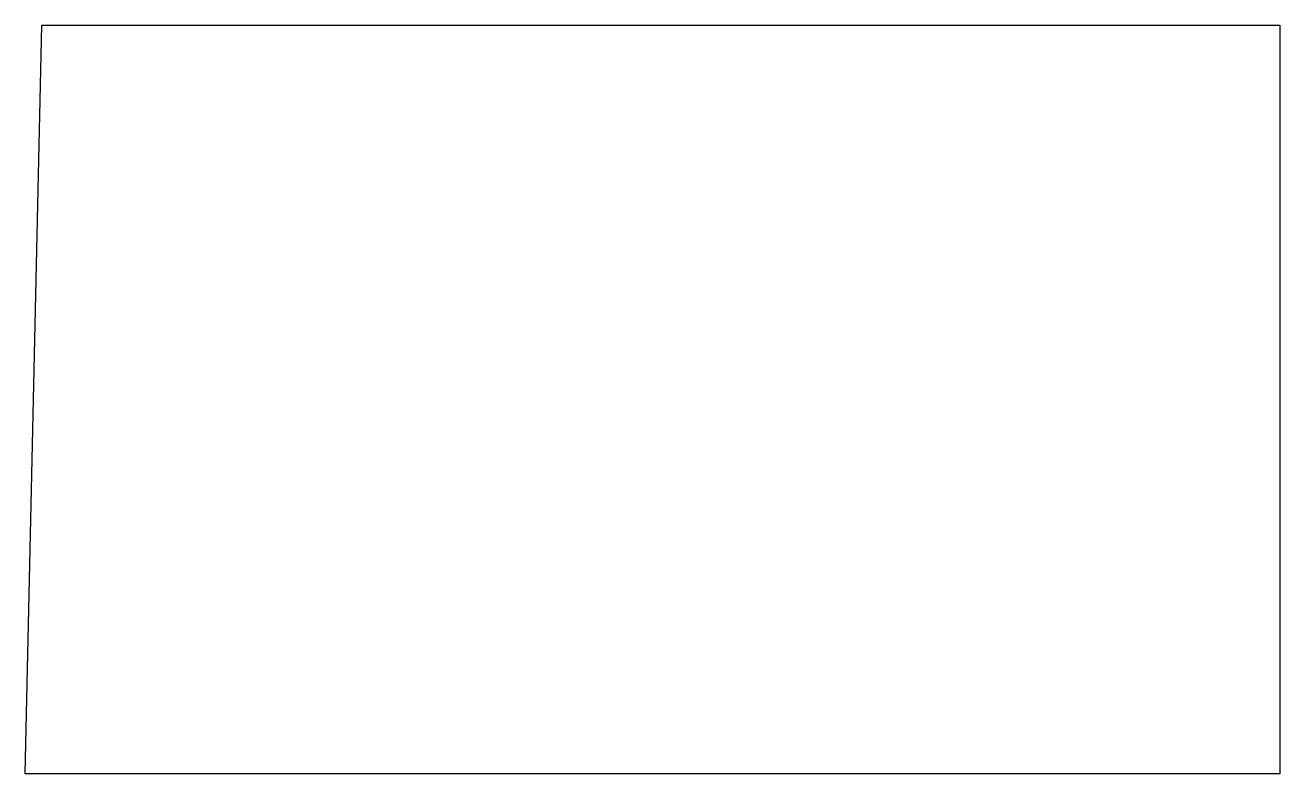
# Model space of a CAD drawing. Header units: millimetres. Extents: x -2580 to 3737, y -1256 to 2511.
import ezdxf

# ---------------------------------------------------------------- set-up
doc = ezdxf.new("R2010")
doc.units = ezdxf.units.MM

msp = doc.modelspace()

# ---------------------------------------------------------------- linework, layer by layer
for p, q in [((-2579.8, -1255.9), (-2495, 2511.1)), ((-2495, 2511.1), (3737, 2511.1)), ((3737, 2511.1), (3737, -1255.9)), ((3737, -1255.9), (-2579.8, -1255.9))]:
    msp.add_line(p, q)

doc.saveas('drawing.dxf')
